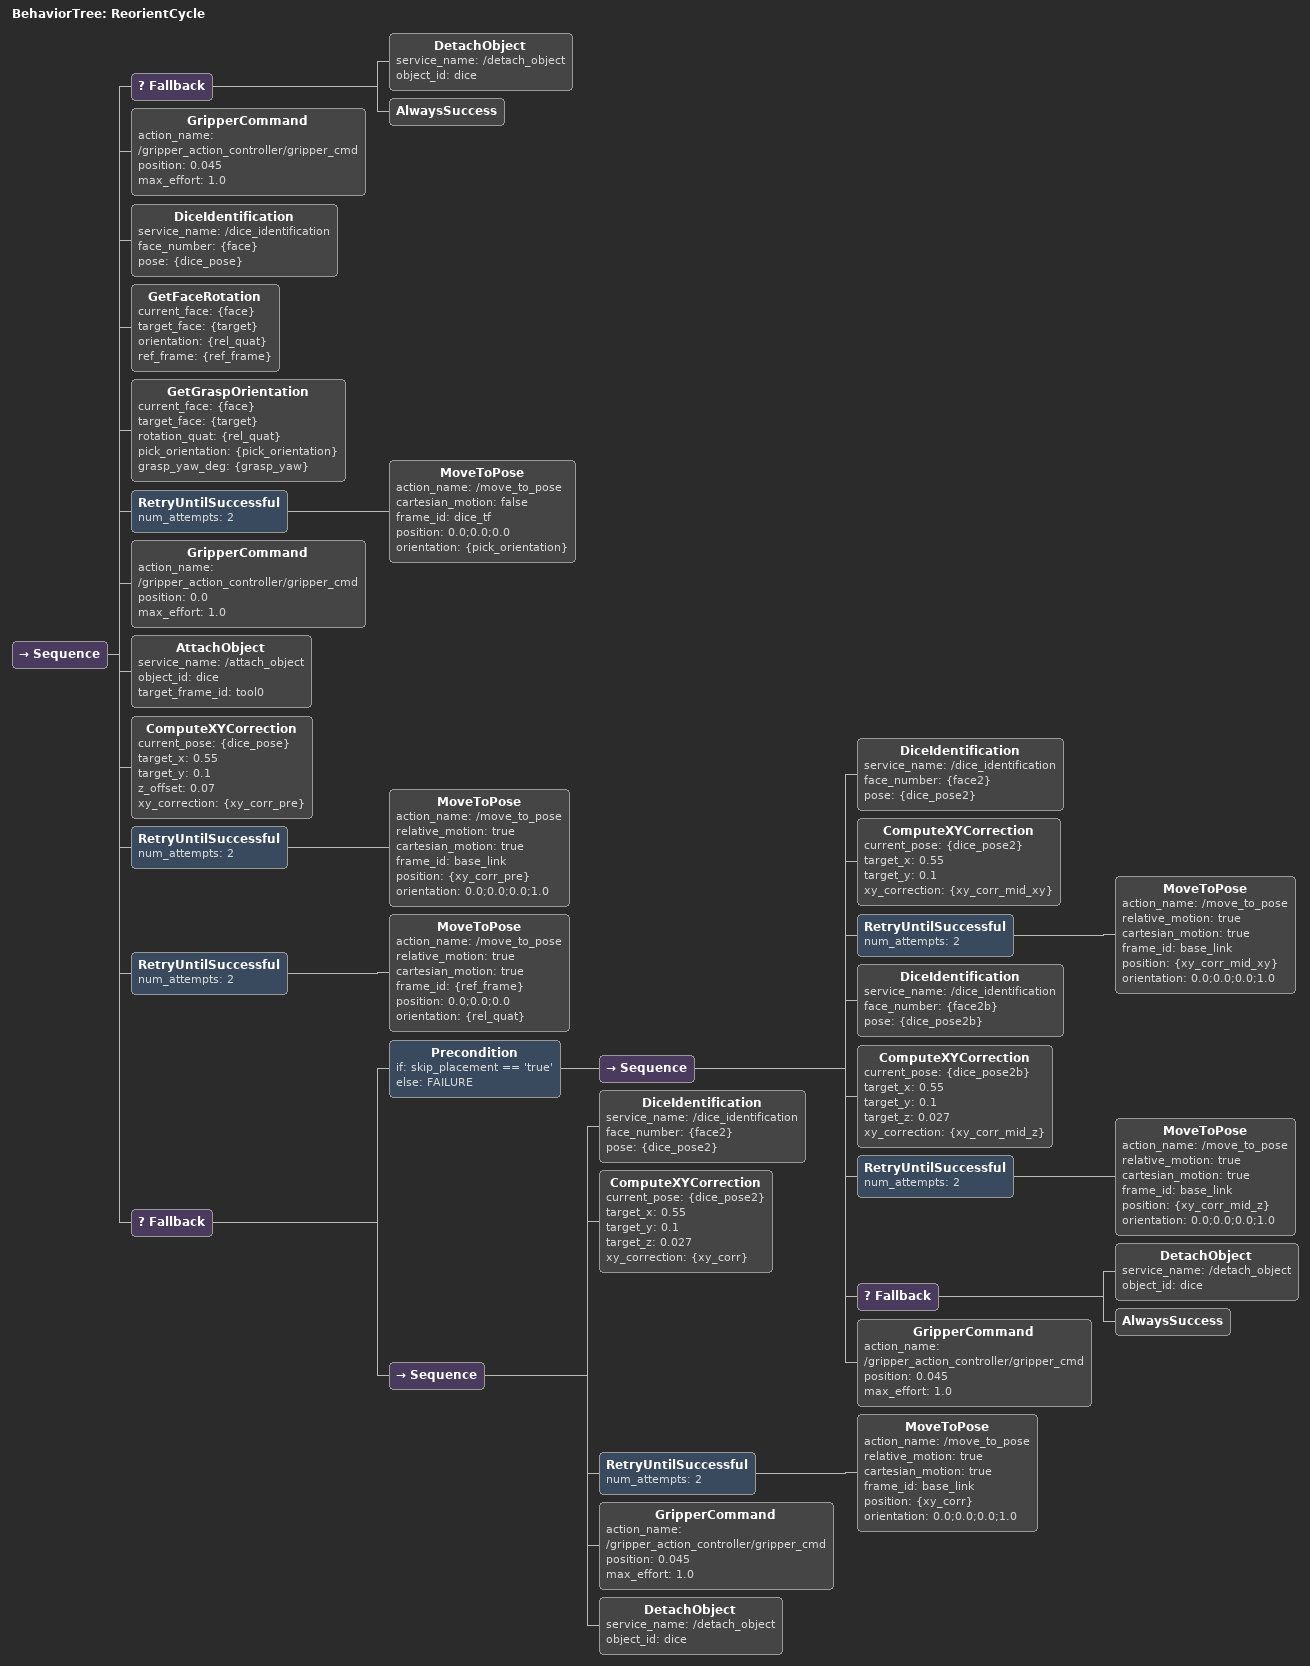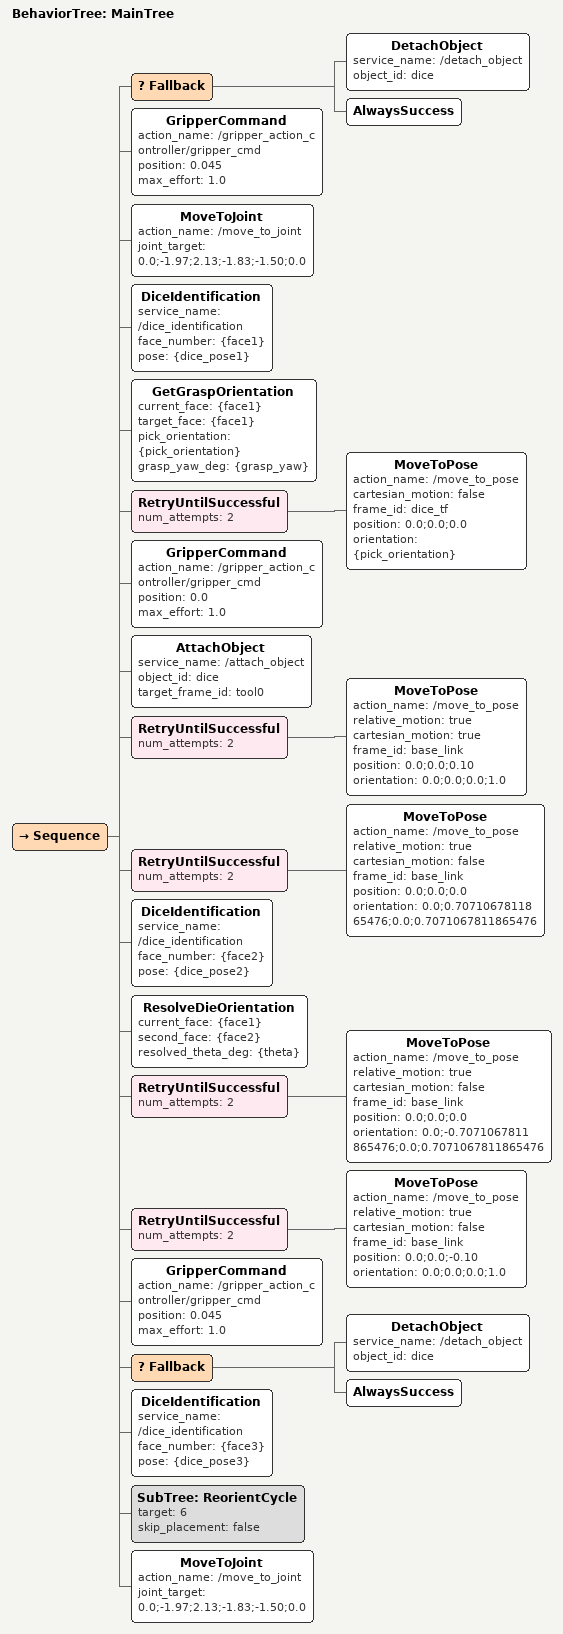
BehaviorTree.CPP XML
<root BTCPP_format="4" main_tree_to_execute="MainTree">

    <!-- ReorientCycle: copied verbatim from dice_challenge.xml, not
         modified in any way for this test. -->
    <BehaviorTree ID="ReorientCycle">
        <Sequence>
            <Fallback>
                <DetachObject service_name="/detach_object" object_id="dice"/>
                <AlwaysSuccess/>
            </Fallback>
            <GripperCommand action_name="/gripper_action_controller/gripper_cmd" position="0.045" max_effort="1.0"/>
            <DiceIdentification service_name="/dice_identification" face_number="{face}" pose="{dice_pose}"/>
            <GetFaceRotation current_face="{face}" target_face="{target}" orientation="{rel_quat}" ref_frame="{ref_frame}"/>
            <GetGraspOrientation current_face="{face}" target_face="{target}" rotation_quat="{rel_quat}" pick_orientation="{pick_orientation}" grasp_yaw_deg="{grasp_yaw}"/>
            <RetryUntilSuccessful num_attempts="2">
                <MoveToPose action_name="/move_to_pose" cartesian_motion="false" frame_id="dice_tf" position="0.0;0.0;0.0" orientation="{pick_orientation}"/>
            </RetryUntilSuccessful>
            <GripperCommand action_name="/gripper_action_controller/gripper_cmd" position="0.0" max_effort="1.0"/>
            <AttachObject service_name="/attach_object" object_id="dice" target_frame_id="tool0"/>
            <ComputeXYCorrection current_pose="{dice_pose}" target_x="0.55" target_y="0.1" z_offset="0.07" xy_correction="{xy_corr_pre}"/>
            <RetryUntilSuccessful num_attempts="2">
                <MoveToPose action_name="/move_to_pose" relative_motion="true" cartesian_motion="true" frame_id="base_link" position="{xy_corr_pre}" orientation="0.0;0.0;0.0;1.0"/>
            </RetryUntilSuccessful>
            <RetryUntilSuccessful num_attempts="2">
                <MoveToPose action_name="/move_to_pose" relative_motion="true" cartesian_motion="true" frame_id="{ref_frame}" position="0.0;0.0;0.0" orientation="{rel_quat}"/>
            </RetryUntilSuccessful>
            <Fallback>
                <Precondition if="skip_placement == 'true'" else="FAILURE">
                    <Sequence>
                        <DiceIdentification service_name="/dice_identification" face_number="{face2}" pose="{dice_pose2}"/>
                        <ComputeXYCorrection current_pose="{dice_pose2}" target_x="0.55" target_y="0.1" xy_correction="{xy_corr_mid_xy}"/>
                        <RetryUntilSuccessful num_attempts="2">
                            <MoveToPose action_name="/move_to_pose" relative_motion="true" cartesian_motion="true" frame_id="base_link" position="{xy_corr_mid_xy}" orientation="0.0;0.0;0.0;1.0"/>
                        </RetryUntilSuccessful>
                        <DiceIdentification service_name="/dice_identification" face_number="{face2b}" pose="{dice_pose2b}"/>
                        <ComputeXYCorrection current_pose="{dice_pose2b}" target_x="0.55" target_y="0.1" target_z="0.027" xy_correction="{xy_corr_mid_z}"/>
                        <RetryUntilSuccessful num_attempts="2">
                            <MoveToPose action_name="/move_to_pose" relative_motion="true" cartesian_motion="true" frame_id="base_link" position="{xy_corr_mid_z}" orientation="0.0;0.0;0.0;1.0"/>
                        </RetryUntilSuccessful>
                        <Fallback>
                            <DetachObject service_name="/detach_object" object_id="dice"/>
                            <AlwaysSuccess/>
                        </Fallback>
                        <GripperCommand action_name="/gripper_action_controller/gripper_cmd" position="0.045" max_effort="1.0"/>
                    </Sequence>
                </Precondition>
                <Sequence>
                    <DiceIdentification service_name="/dice_identification" face_number="{face2}" pose="{dice_pose2}"/>
                    <ComputeXYCorrection current_pose="{dice_pose2}" target_x="0.55" target_y="0.1" target_z="0.027" xy_correction="{xy_corr}"/>
                    <RetryUntilSuccessful num_attempts="2">
                        <MoveToPose action_name="/move_to_pose" relative_motion="true" cartesian_motion="true" frame_id="base_link" position="{xy_corr}" orientation="0.0;0.0;0.0;1.0"/>
                    </RetryUntilSuccessful>
                    <GripperCommand action_name="/gripper_action_controller/gripper_cmd" position="0.045" max_effort="1.0"/>
                    <DetachObject service_name="/detach_object" object_id="dice"/>
                </Sequence>
            </Fallback>
        </Sequence>
    </BehaviorTree>

    <BehaviorTree ID="MainTree">
        <Sequence>
            <Fallback>
                <DetachObject service_name="/detach_object" object_id="dice"/>
                <AlwaysSuccess/>
            </Fallback>
            <GripperCommand action_name="/gripper_action_controller/gripper_cmd" position="0.045" max_effort="1.0"/>
            <MoveToJoint action_name="/move_to_joint" joint_target="0.0;-1.97;2.13;-1.83;-1.50;0.0"/>
            <DiceIdentification service_name="/dice_identification" face_number="{face1}" pose="{dice_pose1}"/>

            <!-- ===== Disambiguation phase (validated in
                 _test_disambiguation.xml, unchanged) ===== -->
            <GetGraspOrientation current_face="{face1}" target_face="{face1}" pick_orientation="{pick_orientation}" grasp_yaw_deg="{grasp_yaw}"/>
            <RetryUntilSuccessful num_attempts="2">
                <MoveToPose action_name="/move_to_pose" cartesian_motion="false" frame_id="dice_tf" position="0.0;0.0;0.0" orientation="{pick_orientation}"/>
            </RetryUntilSuccessful>
            <GripperCommand action_name="/gripper_action_controller/gripper_cmd" position="0.0" max_effort="1.0"/>
            <AttachObject service_name="/attach_object" object_id="dice" target_frame_id="tool0"/>
            <RetryUntilSuccessful num_attempts="2">
                <MoveToPose action_name="/move_to_pose" relative_motion="true" cartesian_motion="true" frame_id="base_link" position="0.0;0.0;0.10" orientation="0.0;0.0;0.0;1.0"/>
            </RetryUntilSuccessful>
            <RetryUntilSuccessful num_attempts="2">
                <MoveToPose action_name="/move_to_pose" relative_motion="true" cartesian_motion="false" frame_id="base_link" position="0.0;0.0;0.0" orientation="0.0;0.7071067811865476;0.0;0.7071067811865476"/>
            </RetryUntilSuccessful>
            <DiceIdentification service_name="/dice_identification" face_number="{face2}" pose="{dice_pose2}"/>
            <ResolveDieOrientation current_face="{face1}" second_face="{face2}" resolved_theta_deg="{theta}"/>
            <RetryUntilSuccessful num_attempts="2">
                <MoveToPose action_name="/move_to_pose" relative_motion="true" cartesian_motion="false" frame_id="base_link" position="0.0;0.0;0.0" orientation="0.0;-0.7071067811865476;0.0;0.7071067811865476"/>
            </RetryUntilSuccessful>
            <RetryUntilSuccessful num_attempts="2">
                <MoveToPose action_name="/move_to_pose" relative_motion="true" cartesian_motion="false" frame_id="base_link" position="0.0;0.0;-0.10" orientation="0.0;0.0;0.0;1.0"/>
            </RetryUntilSuccessful>
            <GripperCommand action_name="/gripper_action_controller/gripper_cmd" position="0.045" max_effort="1.0"/>
            <Fallback>
                <DetachObject service_name="/detach_object" object_id="dice"/>
                <AlwaysSuccess/>
            </Fallback>

            <DiceIdentification service_name="/dice_identification" face_number="{face3}" pose="{dice_pose3}"/>
            <SubTree ID="ReorientCycle" target="6" skip_placement="false"/>

            <MoveToJoint action_name="/move_to_joint" joint_target="0.0;-1.97;2.13;-1.83;-1.50;0.0"/>
        </Sequence>
    </BehaviorTree>
</root>
